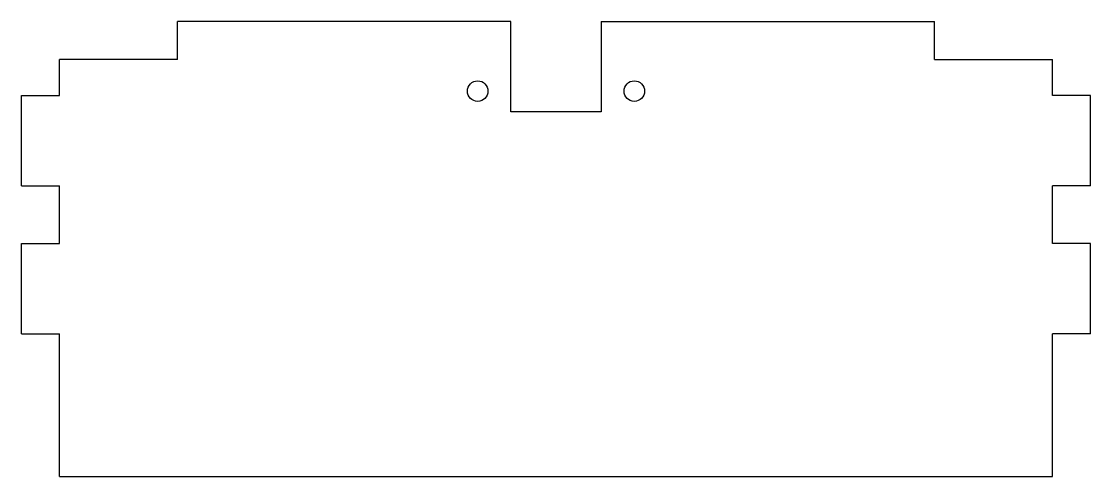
# Model space of a CAD drawing. Header units: millimetres. Extents: x -65 to 65, y -55 to 0.
import ezdxf

# ---------------------------------------------------------------- set-up
doc = ezdxf.new("R2010")
doc.units = ezdxf.units.MM
doc.layers.get('0').update_dxf_attribs({"linetype": 'CONTINUOUS'})

msp = doc.modelspace()

# ---------------------------------------------------------------- linework, layer by layer
for p, q in [((-46.01, -4.62), (-46.01, 0)), ((-5.5, 0), (-46.01, 0)), ((5.5, 0), (46, 0)), ((46, -4.62), (46, 0)), ((-5.5, -11), (-5.5, 0)), ((5.5, 0), (5.5, -11)), ((-60.38, -9), (-60.38, -4.62)), ((-46.01, -4.62), (-60.38, -4.62)), ((46, -4.62), (60.38, -4.62)), ((60.38, -9), (60.38, -4.62)), ((-65, -20), (-65, -9)), ((-65, -9), (-60.38, -9)), ((65, -9), (60.38, -9)), ((65, -20), (65, -9)), ((5.5, -11), (-5.5, -11)), ((-65, -20), (-60.38, -20)), ((-60.38, -27), (-60.38, -20)), ((65, -20), (60.38, -20)), ((60.38, -27), (60.38, -20)), ((-65, -38), (-65, -27)), ((-65, -27), (-60.38, -27)), ((65, -27), (60.38, -27)), ((65, -38), (65, -27)), ((-65, -38), (-60.38, -38)), ((-60.38, -55.38), (-60.38, -38)), ((65, -38), (60.38, -38)), ((60.38, -55.38), (60.38, -38)), ((-60.38, -55.38), (60.38, -55.38))]:
    msp.add_line(p, q)
for centre in [(-9.52, -8.48), (9.52, -8.48)]:
    msp.add_circle(centre, 1.25)

doc.saveas('drawing.dxf')
